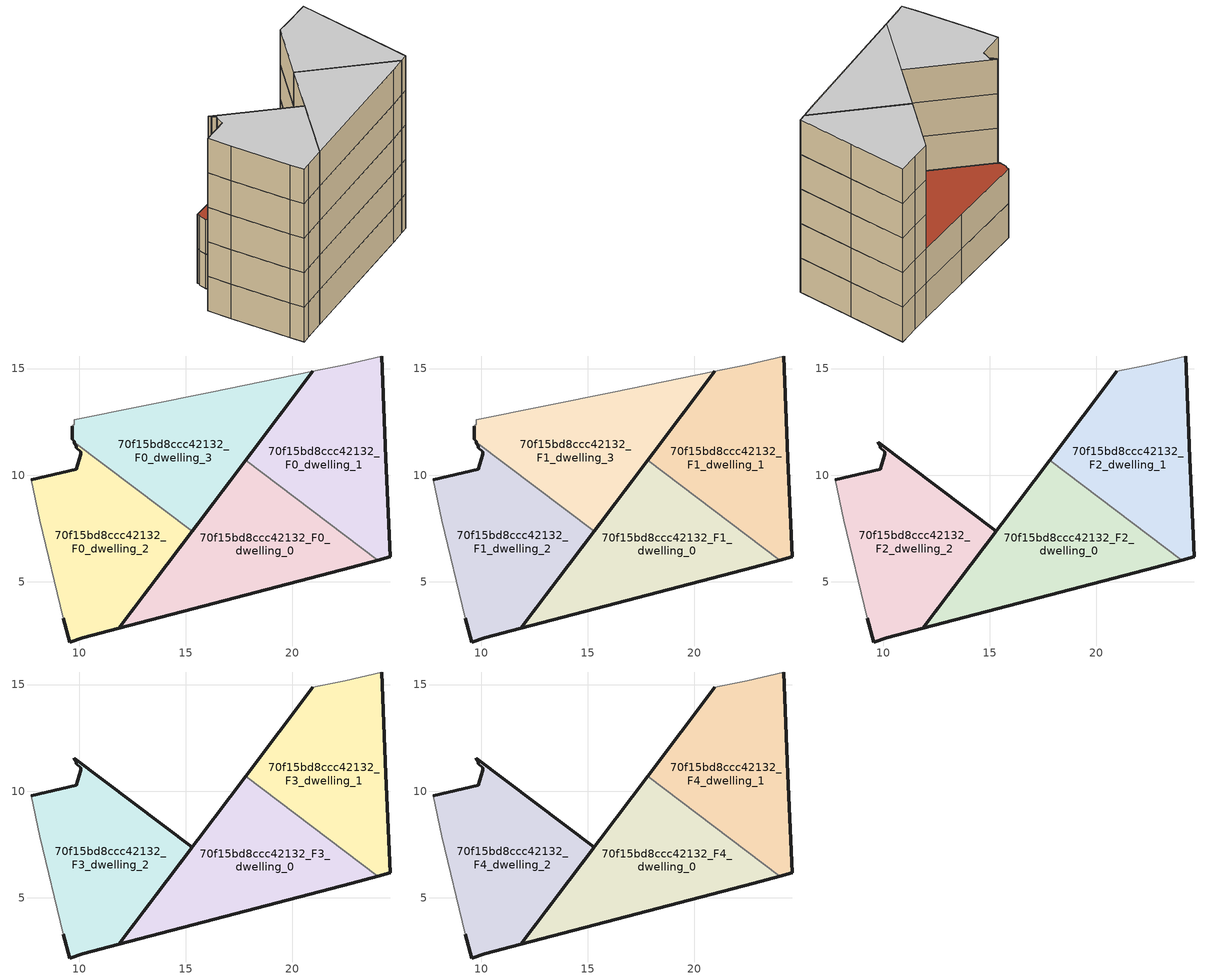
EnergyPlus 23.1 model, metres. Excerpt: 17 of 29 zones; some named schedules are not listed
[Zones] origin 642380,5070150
70f15bd8ccc42132_F0_dwelling_0
 floor ground (EU_floor_Construction): 22.78,5.68 24,6.02 17.81,10.69 11.86,2.82 z0
 wall outside (EU_wall_Construction): 24,6.02 22.78,5.68 11.86,2.82 17.81,10.69 z0:3
 wall to 70f15bd8ccc42132_F0_dwelling_1 (EU_wall_Construction): 17.81,10.69 24,6.02 z0:3
70f15bd8ccc42132_F0_dwelling_1
 floor ground (EU_floor_Construction): 24.58,6.18 24.38,10.78 24.18,15.59 22.48,15.19 20.96,14.87 17.81,10.69 24,6.02 z0
 wall outside (EU_wall_Construction): 17.81,10.69 20.96,14.87 / 24.18,15.59 24.38,10.78 24.58,6.18 24,6.02 z0:3
 wall adiabatic (EU_wall_Construction): 20.96,14.87 22.48,15.19 24.18,15.59 z0:3
70f15bd8ccc42132_F0_dwelling_2
 floor ground (EU_floor_Construction): 11.86,2.82 15.3,7.38 9.77,11.55 9.77,11.49 9.87,11.39 9.87,11.29 10.07,11.09 10.07,10.99 9.87,10.29 7.77,9.79 8.17,7.88 9.27,3.28 9.57,2.18 10.17,2.38 z0
 wall outside (EU_wall_Construction): 7.77,9.79 9.87,10.29 10.07,10.99 10.07,11.09 9.87,11.29 9.87,11.39 9.77,11.49 9.77,11.55 / 15.3,7.38 11.86,2.82 10.17,2.38 9.57,2.18 9.27,3.28 z0:3
 wall adiabatic (EU_wall_Construction): 9.27,3.28 8.17,7.88 7.77,9.79 z0:3
 wall to 70f15bd8ccc42132_F0_dwelling_3 (EU_wall_Construction): 9.77,11.55 15.3,7.38 z0:3
70f15bd8ccc42132_F0_dwelling_3
 floor ground (EU_floor_Construction): 15.3,7.38 20.96,14.87 16.18,13.89 9.77,12.59 9.77,12.39 9.67,12.29 9.67,11.69 9.77,11.59 9.77,11.55 z0
 wall outside (EU_wall_Construction): 20.96,14.87 15.3,7.38 / 9.77,11.55 9.77,11.59 9.67,11.69 9.67,12.29 z0:3
 wall adiabatic (EU_wall_Construction): 9.67,12.29 9.77,12.39 9.77,12.59 16.18,13.89 20.96,14.87 z0:3
70f15bd8ccc42132_F1_dwelling_0
 floor to 70f15bd8ccc42132_F0_dwelling_0 (EU_floor_Construction): 22.78,5.68 24,6.02 17.81,10.69 11.86,2.82 z3
 wall outside (EU_wall_Construction): 24,6.02 22.78,5.68 11.86,2.82 17.81,10.69 z3:6
 wall to 70f15bd8ccc42132_F1_dwelling_1 (EU_wall_Construction): 17.81,10.69 24,6.02 z3:6
70f15bd8ccc42132_F1_dwelling_1
 floor to 70f15bd8ccc42132_F0_dwelling_1 (EU_floor_Construction): 24.58,6.18 24.38,10.78 24.18,15.59 22.48,15.19 20.96,14.87 17.81,10.69 24,6.02 z3
 wall outside (EU_wall_Construction): 17.81,10.69 20.96,14.87 / 24.18,15.59 24.38,10.78 24.58,6.18 24,6.02 z3:6
 wall adiabatic (EU_wall_Construction): 20.96,14.87 22.48,15.19 24.18,15.59 z3:6
70f15bd8ccc42132_F1_dwelling_2
 floor to 70f15bd8ccc42132_F0_dwelling_2 (EU_floor_Construction): 11.86,2.82 15.3,7.38 9.77,11.55 9.77,11.49 9.87,11.39 9.87,11.29 10.07,11.09 10.07,10.99 9.87,10.29 7.77,9.79 8.17,7.88 9.27,3.28 9.57,2.18 10.17,2.38 z3
 wall outside (EU_wall_Construction): 7.77,9.79 9.87,10.29 10.07,10.99 10.07,11.09 9.87,11.29 9.87,11.39 9.77,11.49 9.77,11.55 / 15.3,7.38 11.86,2.82 10.17,2.38 9.57,2.18 9.27,3.28 z3:6
 wall adiabatic (EU_wall_Construction): 9.27,3.28 8.17,7.88 7.77,9.79 z3:6
 wall to 70f15bd8ccc42132_F1_dwelling_3 (EU_wall_Construction): 9.77,11.55 15.3,7.38 z3:6
70f15bd8ccc42132_F1_dwelling_3
 floor to 70f15bd8ccc42132_F0_dwelling_3 (EU_floor_Construction): 15.3,7.38 20.96,14.87 16.18,13.89 9.77,12.59 9.77,12.39 9.67,12.29 9.67,11.69 9.77,11.59 9.77,11.55 z3
 wall outside (EU_wall_Construction): 20.96,14.87 15.3,7.38 / 9.77,11.55 9.77,11.59 9.67,11.69 9.67,12.29 z3:6
 wall adiabatic (EU_wall_Construction): 9.67,12.29 9.77,12.39 9.77,12.59 16.18,13.89 20.96,14.87 z3:6
 roof outside (EU_roof_Construction): 20.96,14.87 15.3,7.38 9.77,11.55 9.77,11.59 9.67,11.69 9.67,12.29 9.77,12.39 9.77,12.59 16.18,13.89 z6
70f15bd8ccc42132_F2_dwelling_0
 floor to 70f15bd8ccc42132_F1_dwelling_0 (EU_floor_Construction): 22.78,5.68 24,6.02 17.81,10.69 11.86,2.82 z6
 wall outside (EU_wall_Construction): 24,6.02 22.78,5.68 11.86,2.82 17.81,10.69 z6:9
 wall to 70f15bd8ccc42132_F2_dwelling_1 (EU_wall_Construction): 17.81,10.69 24,6.02 z6:9
70f15bd8ccc42132_F2_dwelling_1
 floor to 70f15bd8ccc42132_F1_dwelling_1 (EU_floor_Construction): 24.58,6.18 24.38,10.78 24.18,15.59 22.48,15.19 20.96,14.87 17.81,10.69 24,6.02 z6
 wall outside (EU_wall_Construction): 17.81,10.69 20.96,14.87 / 24.18,15.59 24.38,10.78 24.58,6.18 24,6.02 z6:9
 wall adiabatic (EU_wall_Construction): 20.96,14.87 22.48,15.19 24.18,15.59 z6:9
70f15bd8ccc42132_F2_dwelling_2
 floor to 70f15bd8ccc42132_F1_dwelling_2 (EU_floor_Construction): 11.86,2.82 15.3,7.38 9.77,11.55 9.77,11.49 9.87,11.39 9.87,11.29 10.07,11.09 10.07,10.99 9.87,10.29 7.77,9.79 8.17,7.88 9.27,3.28 9.57,2.18 10.17,2.38 z6
 wall outside (EU_wall_Construction): 7.77,9.79 9.87,10.29 10.07,10.99 10.07,11.09 9.87,11.29 9.87,11.39 9.77,11.49 9.77,11.55 15.3,7.38 11.86,2.82 10.17,2.38 9.57,2.18 9.27,3.28 z6:9
 wall adiabatic (EU_wall_Construction): 9.27,3.28 8.17,7.88 7.77,9.79 z6:9
70f15bd8ccc42132_F3_dwelling_0
 floor to 70f15bd8ccc42132_F2_dwelling_0 (EU_floor_Construction): 22.78,5.68 24,6.02 17.81,10.69 11.86,2.82 z9
 wall outside (EU_wall_Construction): 24,6.02 22.78,5.68 11.86,2.82 17.81,10.69 z9:12
 wall to 70f15bd8ccc42132_F3_dwelling_1 (EU_wall_Construction): 17.81,10.69 24,6.02 z9:12
70f15bd8ccc42132_F3_dwelling_1
 floor to 70f15bd8ccc42132_F2_dwelling_1 (EU_floor_Construction): 24.58,6.18 24.38,10.78 24.18,15.59 22.48,15.19 20.96,14.87 17.81,10.69 24,6.02 z9
 wall outside (EU_wall_Construction): 17.81,10.69 20.96,14.87 / 24.18,15.59 24.38,10.78 24.58,6.18 24,6.02 z9:12
 wall adiabatic (EU_wall_Construction): 20.96,14.87 22.48,15.19 24.18,15.59 z9:12
70f15bd8ccc42132_F3_dwelling_2
 floor to 70f15bd8ccc42132_F2_dwelling_2 (EU_floor_Construction): 11.86,2.82 15.3,7.38 9.77,11.55 9.77,11.49 9.87,11.39 9.87,11.29 10.07,11.09 10.07,10.99 9.87,10.29 7.77,9.79 8.17,7.88 9.27,3.28 9.57,2.18 10.17,2.38 z9
 wall outside (EU_wall_Construction): 7.77,9.79 9.87,10.29 10.07,10.99 10.07,11.09 9.87,11.29 9.87,11.39 9.77,11.49 9.77,11.55 15.3,7.38 11.86,2.82 10.17,2.38 9.57,2.18 9.27,3.28 z9:12
 wall adiabatic (EU_wall_Construction): 9.27,3.28 8.17,7.88 7.77,9.79 z9:12
70f15bd8ccc42132_F4_dwelling_0
 floor to 70f15bd8ccc42132_F3_dwelling_0 (EU_floor_Construction): 22.78,5.68 24,6.02 17.81,10.69 11.86,2.82 z12
 wall outside (EU_wall_Construction): 24,6.02 22.78,5.68 11.86,2.82 17.81,10.69 z12:15
 wall to 70f15bd8ccc42132_F4_dwelling_1 (EU_wall_Construction): 17.81,10.69 24,6.02 z12:15
 ceiling to 70f15bd8ccc42132_F5_dwelling_0 (EU_floor_Construction): 24,6.02 22.78,5.68 11.86,2.82 17.81,10.69 z15
70f15bd8ccc42132_F4_dwelling_1
 floor to 70f15bd8ccc42132_F3_dwelling_1 (EU_floor_Construction): 24.58,6.18 24.38,10.78 24.18,15.59 22.48,15.19 20.96,14.87 17.81,10.69 24,6.02 z12
 wall outside (EU_wall_Construction): 17.81,10.69 20.96,14.87 / 24.18,15.59 24.38,10.78 24.58,6.18 24,6.02 z12:15
 wall adiabatic (EU_wall_Construction): 20.96,14.87 22.48,15.19 24.18,15.59 z12:15
 ceiling to 70f15bd8ccc42132_F5_dwelling_1 (EU_floor_Construction): 24.18,15.59 24.38,10.78 24.58,6.18 24,6.02 17.81,10.69 20.96,14.87 22.48,15.19 z15
70f15bd8ccc42132_F4_dwelling_2
 floor to 70f15bd8ccc42132_F3_dwelling_2 (EU_floor_Construction): 11.86,2.82 15.3,7.38 9.77,11.55 9.77,11.49 9.87,11.39 9.87,11.29 10.07,11.09 10.07,10.99 9.87,10.29 7.77,9.79 8.17,7.88 9.27,3.28 9.57,2.18 10.17,2.38 z12
 wall outside (EU_wall_Construction): 7.77,9.79 9.87,10.29 10.07,10.99 10.07,11.09 9.87,11.29 9.87,11.39 9.77,11.49 9.77,11.55 15.3,7.38 11.86,2.82 10.17,2.38 9.57,2.18 9.27,3.28 z12:15
 wall adiabatic (EU_wall_Construction): 9.27,3.28 8.17,7.88 7.77,9.79 z12:15
 ceiling to 70f15bd8ccc42132_F5_dwelling_2 (EU_floor_Construction): 15.3,7.38 11.86,2.82 10.17,2.38 9.57,2.18 9.27,3.28 8.17,7.88 7.77,9.79 9.87,10.29 10.07,10.99 10.07,11.09 9.87,11.29 9.87,11.39 9.77,11.49 9.77,11.55 z15
[Building]
EU S2 Campaign: North Axis=0; Terrain=City; Solar Distribution=FullExterior
[Site:Location]
Lyon-Bron: Latitude=45.75; Longitude=5; Time Zone=1; Elevation=198
[SizingPeriod:WeatherFileDays]
AnnualSizingPeriod: Begin Month=1; Begin Day of Month=1; End Month=12; End Day of Month=31; Day of Week for Start Day=Monday; Use Weather File Daylight Saving Period=No; Use Weather File Rain and Snow Indicators=No
[MATERIAL]
EU_InternalMass_Material: Roughness=MediumRough; Thickness=0.1; Conductivity=1; Density=1800; Specific Heat=900; Thermal Absorptance=0.9; Solar Absorptance=0.7; Visible Absorptance=0.7
[MATERIAL:NOMASS] Roughness=MediumRough; Thermal Absorptance=0.9; Solar Absorptance=0.7; Visible Absorptance=0.7
Name | Thermal Resistance
EU_wall_NoMass | 0.776494
EU_roof_NoMass | 0.486893
EU_floor_NoMass | 0.421597
[CONSTRUCTION]
EU_wall_Construction: EU_wall_NoMass
EU_roof_Construction: EU_roof_NoMass
EU_floor_Construction: EU_floor_NoMass
EU_InternalMass_Construction: EU_InternalMass_Material
[ZONE] Type=1; Multiplier=1; Ceiling Height=autocalculate; Floor Area=autocalculate; Part of Total Floor Area=Yes
Name | Volume
70f15bd8ccc42132_F0_dwelling_0; 70f15bd8ccc42132_F1_dwelling_0; 70f15bd8ccc42132_F2_dwelling_0; 70f15bd8ccc42132_F3_dwelling_0; 70f15bd8ccc42132_F4_dwelling_0; 70f15bd8ccc42132_F0_dwelling_1; 70f15bd8ccc42132_F1_dwelling_1; 70f15bd8ccc42132_F2_dwelling_1; 70f15bd8ccc42132_F3_dwelling_1; 70f15bd8ccc42132_F4_dwelling_1 | 115.107
70f15bd8ccc42132_F0_dwelling_2; 70f15bd8ccc42132_F1_dwelling_2; 70f15bd8ccc42132_F2_dwelling_2; 70f15bd8ccc42132_F3_dwelling_2; 70f15bd8ccc42132_F4_dwelling_2 | 115.108
70f15bd8ccc42132_F0_dwelling_3; 70f15bd8ccc42132_F1_dwelling_3 | 115.104
[INTERNALMASS] Construction=EU_InternalMass_Construction
Name | Zone or ZoneList | Surface Area
70f15bd8ccc42132_F0_dwelling_0_EU_InternalMass | 70f15bd8ccc42132_F0_dwelling_0 | 38.3693
70f15bd8ccc42132_F0_dwelling_1_EU_InternalMass | 70f15bd8ccc42132_F0_dwelling_1 | 38.3688
70f15bd8ccc42132_F0_dwelling_2_EU_InternalMass | 70f15bd8ccc42132_F0_dwelling_2 | 38.3693
70f15bd8ccc42132_F0_dwelling_3_EU_InternalMass | 70f15bd8ccc42132_F0_dwelling_3 | 38.3681
70f15bd8ccc42132_F1_dwelling_0_EU_InternalMass | 70f15bd8ccc42132_F1_dwelling_0 | 38.3693
70f15bd8ccc42132_F1_dwelling_1_EU_InternalMass | 70f15bd8ccc42132_F1_dwelling_1 | 38.3688
70f15bd8ccc42132_F1_dwelling_2_EU_InternalMass | 70f15bd8ccc42132_F1_dwelling_2 | 38.3693
70f15bd8ccc42132_F1_dwelling_3_EU_InternalMass | 70f15bd8ccc42132_F1_dwelling_3 | 38.3681
70f15bd8ccc42132_F2_dwelling_0_EU_InternalMass | 70f15bd8ccc42132_F2_dwelling_0 | 51.1561
70f15bd8ccc42132_F2_dwelling_1_EU_InternalMass | 70f15bd8ccc42132_F2_dwelling_1 | 51.1556
70f15bd8ccc42132_F2_dwelling_2_EU_InternalMass | 70f15bd8ccc42132_F2_dwelling_2 | 51.1575
70f15bd8ccc42132_F3_dwelling_0_EU_InternalMass | 70f15bd8ccc42132_F3_dwelling_0 | 51.1561
70f15bd8ccc42132_F3_dwelling_1_EU_InternalMass | 70f15bd8ccc42132_F3_dwelling_1 | 51.1556
70f15bd8ccc42132_F3_dwelling_2_EU_InternalMass | 70f15bd8ccc42132_F3_dwelling_2 | 51.1575
70f15bd8ccc42132_F4_dwelling_0_EU_InternalMass | 70f15bd8ccc42132_F4_dwelling_0 | 51.1561
70f15bd8ccc42132_F4_dwelling_1_EU_InternalMass | 70f15bd8ccc42132_F4_dwelling_1 | 51.1556
70f15bd8ccc42132_F4_dwelling_2_EU_InternalMass | 70f15bd8ccc42132_F4_dwelling_2 | 51.1575
[OTHEREQUIPMENT] Fuel Type=Electricity; Design Level Calculation Method=Watts/Area; Power per Zone Floor Area=1; Fraction Latent=0; Fraction Radiant=0; Fraction Lost=0; Carbon Dioxide Generation Rate=0; EndUse Subcategory=EU_Step8_InternalGains
Name | Zone or ZoneList or Space or SpaceList | Schedule
EU_Step8_InternalGain_70f15bd8ccc42132_F0_dwelling_0_f000 | 70f15bd8ccc42132_F0_dwelling_0 | EU_Step8_GainSchedule_70f15bd8ccc42132_F0_dwelling_0_f000
EU_Step8_InternalGain_70f15bd8ccc42132_F0_dwelling_1_f000 | 70f15bd8ccc42132_F0_dwelling_1 | EU_Step8_GainSchedule_70f15bd8ccc42132_F0_dwelling_1_f000
EU_Step8_InternalGain_70f15bd8ccc42132_F0_dwelling_2_f000 | 70f15bd8ccc42132_F0_dwelling_2 | EU_Step8_GainSchedule_70f15bd8ccc42132_F0_dwelling_2_f000
EU_Step8_InternalGain_70f15bd8ccc42132_F0_dwelling_3_f000 | 70f15bd8ccc42132_F0_dwelling_3 | EU_Step8_GainSchedule_70f15bd8ccc42132_F0_dwelling_3_f000
EU_Step8_InternalGain_70f15bd8ccc42132_F1_dwelling_0_f000 | 70f15bd8ccc42132_F1_dwelling_0 | EU_Step8_GainSchedule_70f15bd8ccc42132_F1_dwelling_0_f000
EU_Step8_InternalGain_70f15bd8ccc42132_F1_dwelling_1_f000 | 70f15bd8ccc42132_F1_dwelling_1 | EU_Step8_GainSchedule_70f15bd8ccc42132_F1_dwelling_1_f000
EU_Step8_InternalGain_70f15bd8ccc42132_F1_dwelling_2_f000 | 70f15bd8ccc42132_F1_dwelling_2 | EU_Step8_GainSchedule_70f15bd8ccc42132_F1_dwelling_2_f000
EU_Step8_InternalGain_70f15bd8ccc42132_F1_dwelling_3_f000 | 70f15bd8ccc42132_F1_dwelling_3 | EU_Step8_GainSchedule_70f15bd8ccc42132_F1_dwelling_3_f000
EU_Step8_InternalGain_70f15bd8ccc42132_F2_dwelling_0_f000 | 70f15bd8ccc42132_F2_dwelling_0 | EU_Step8_GainSchedule_70f15bd8ccc42132_F2_dwelling_0_f000
EU_Step8_InternalGain_70f15bd8ccc42132_F2_dwelling_1_f000 | 70f15bd8ccc42132_F2_dwelling_1 | EU_Step8_GainSchedule_70f15bd8ccc42132_F2_dwelling_1_f000
EU_Step8_InternalGain_70f15bd8ccc42132_F2_dwelling_2_f000 | 70f15bd8ccc42132_F2_dwelling_2 | EU_Step8_GainSchedule_70f15bd8ccc42132_F2_dwelling_2_f000
EU_Step8_InternalGain_70f15bd8ccc42132_F3_dwelling_0_f000 | 70f15bd8ccc42132_F3_dwelling_0 | EU_Step8_GainSchedule_70f15bd8ccc42132_F3_dwelling_0_f000
EU_Step8_InternalGain_70f15bd8ccc42132_F3_dwelling_1_f000 | 70f15bd8ccc42132_F3_dwelling_1 | EU_Step8_GainSchedule_70f15bd8ccc42132_F3_dwelling_1_f000
EU_Step8_InternalGain_70f15bd8ccc42132_F3_dwelling_2_f000 | 70f15bd8ccc42132_F3_dwelling_2 | EU_Step8_GainSchedule_70f15bd8ccc42132_F3_dwelling_2_f000
EU_Step8_InternalGain_70f15bd8ccc42132_F4_dwelling_0_f000 | 70f15bd8ccc42132_F4_dwelling_0 | EU_Step8_GainSchedule_70f15bd8ccc42132_F4_dwelling_0_f000
EU_Step8_InternalGain_70f15bd8ccc42132_F4_dwelling_1_f000 | 70f15bd8ccc42132_F4_dwelling_1 | EU_Step8_GainSchedule_70f15bd8ccc42132_F4_dwelling_1_f000
EU_Step8_InternalGain_70f15bd8ccc42132_F4_dwelling_2_f000 | 70f15bd8ccc42132_F4_dwelling_2 | EU_Step8_GainSchedule_70f15bd8ccc42132_F4_dwelling_2_f000
[ZONEVENTILATION:DESIGNFLOWRATE] Schedule=EU_AlwaysOn; Design Flow Rate Calculation Method=AirChanges/Hour; Air Changes per Hour=0.693814; Ventilation Type=Natural; Fan Pressure Rise=0; Fan Total Efficiency=1; Constant Term Coefficient=1; Temperature Term Coefficient=0; Velocity Term Coefficient=0; Velocity Squared Term Coefficient=0; Minimum Indoor Temperature=-100; Maximum Indoor Temperature=100; Delta Temperature=-100; Minimum Outdoor Temperature=-100; Maximum Outdoor Temperature=100; Maximum Wind Speed=40
Name | Zone or ZoneList or Space or SpaceList
EU_ConstantAir_70f15bd8ccc42132_F0_dwelling_0 | 70f15bd8ccc42132_F0_dwelling_0
EU_ConstantAir_70f15bd8ccc42132_F0_dwelling_1 | 70f15bd8ccc42132_F0_dwelling_1
EU_ConstantAir_70f15bd8ccc42132_F0_dwelling_2 | 70f15bd8ccc42132_F0_dwelling_2
EU_ConstantAir_70f15bd8ccc42132_F0_dwelling_3 | 70f15bd8ccc42132_F0_dwelling_3
EU_ConstantAir_70f15bd8ccc42132_F1_dwelling_0 | 70f15bd8ccc42132_F1_dwelling_0
EU_ConstantAir_70f15bd8ccc42132_F1_dwelling_1 | 70f15bd8ccc42132_F1_dwelling_1
EU_ConstantAir_70f15bd8ccc42132_F1_dwelling_2 | 70f15bd8ccc42132_F1_dwelling_2
EU_ConstantAir_70f15bd8ccc42132_F1_dwelling_3 | 70f15bd8ccc42132_F1_dwelling_3
EU_ConstantAir_70f15bd8ccc42132_F2_dwelling_0 | 70f15bd8ccc42132_F2_dwelling_0
EU_ConstantAir_70f15bd8ccc42132_F2_dwelling_1 | 70f15bd8ccc42132_F2_dwelling_1
EU_ConstantAir_70f15bd8ccc42132_F2_dwelling_2 | 70f15bd8ccc42132_F2_dwelling_2
EU_ConstantAir_70f15bd8ccc42132_F3_dwelling_0 | 70f15bd8ccc42132_F3_dwelling_0
EU_ConstantAir_70f15bd8ccc42132_F3_dwelling_1 | 70f15bd8ccc42132_F3_dwelling_1
EU_ConstantAir_70f15bd8ccc42132_F3_dwelling_2 | 70f15bd8ccc42132_F3_dwelling_2
EU_ConstantAir_70f15bd8ccc42132_F4_dwelling_0 | 70f15bd8ccc42132_F4_dwelling_0
EU_ConstantAir_70f15bd8ccc42132_F4_dwelling_1 | 70f15bd8ccc42132_F4_dwelling_1
EU_ConstantAir_70f15bd8ccc42132_F4_dwelling_2 | 70f15bd8ccc42132_F4_dwelling_2
[HVACTEMPLATE:THERMOSTAT] Constant Heating Setpoint=20; Constant Cooling Setpoint=50
EU_HeatOnly_70f15bd8ccc42132_F0_dwelling_0; EU_HeatOnly_70f15bd8ccc42132_F0_dwelling_1; EU_HeatOnly_70f15bd8ccc42132_F0_dwelling_2; EU_HeatOnly_70f15bd8ccc42132_F0_dwelling_3; EU_HeatOnly_70f15bd8ccc42132_F1_dwelling_0; EU_HeatOnly_70f15bd8ccc42132_F1_dwelling_1; EU_HeatOnly_70f15bd8ccc42132_F1_dwelling_2; EU_HeatOnly_70f15bd8ccc42132_F1_dwelling_3; EU_HeatOnly_70f15bd8ccc42132_F2_dwelling_0; EU_HeatOnly_70f15bd8ccc42132_F2_dwelling_1; EU_HeatOnly_70f15bd8ccc42132_F2_dwelling_2; EU_HeatOnly_70f15bd8ccc42132_F3_dwelling_0; EU_HeatOnly_70f15bd8ccc42132_F3_dwelling_1; EU_HeatOnly_70f15bd8ccc42132_F3_dwelling_2; EU_HeatOnly_70f15bd8ccc42132_F4_dwelling_0; EU_HeatOnly_70f15bd8ccc42132_F4_dwelling_1; EU_HeatOnly_70f15bd8ccc42132_F4_dwelling_2; EU_HeatOnly_70f15bd8ccc42132_F5_dwelling_0; EU_HeatOnly_70f15bd8ccc42132_F5_dwelling_1; EU_HeatOnly_70f15bd8ccc42132_F5_dwelling_2; EU_HeatOnly_70f15bd8ccc42132_F6_dwelling_0; EU_HeatOnly_70f15bd8ccc42132_F6_dwelling_1; EU_HeatOnly_70f15bd8ccc42132_F6_dwelling_2; EU_HeatOnly_70f15bd8ccc42132_F7_dwelling_0; EU_HeatOnly_70f15bd8ccc42132_F7_dwelling_1; EU_HeatOnly_70f15bd8ccc42132_F7_dwelling_2; EU_HeatOnly_70f15bd8ccc42132_F8_dwelling_0; EU_HeatOnly_70f15bd8ccc42132_F8_dwelling_1; EU_HeatOnly_70f15bd8ccc42132_F8_dwelling_2
[HVACTEMPLATE:ZONE:IDEALLOADSAIRSYSTEM] System Availability Schedule=EU_AlwaysOn; Maximum Heating Supply Air Temperature=50; Minimum Cooling Supply Air Temperature=13; Maximum Heating Supply Air Humidity Ratio=0.0156; Minimum Cooling Supply Air Humidity Ratio=0.0077; Heating Limit=NoLimit; Cooling Limit=NoLimit; Heating Availability Schedule=EU_AlwaysOn; Cooling Availability Schedule=EU_CoolingOff; Dehumidification Control Type=ConstantSensibleHeatRatio; Cooling Sensible Heat Ratio=0.7; Dehumidification Setpoint=60; Humidification Control Type=None; Humidification Setpoint=30; Outdoor Air Method=None; Outdoor Air Flow Rate per Person=0.00944; Outdoor Air Flow Rate per Zone Floor Area=0; Outdoor Air Flow Rate per Zone=0; Demand Controlled Ventilation Type=None; Outdoor Air Economizer Type=NoEconomizer; Heat Recovery Type=None; Sensible Heat Recovery Effectiveness=0.7; Latent Heat Recovery Effectiveness=0.65
Name | Template Thermostat
70f15bd8ccc42132_F0_dwelling_0 | EU_HeatOnly_70f15bd8ccc42132_F0_dwelling_0
70f15bd8ccc42132_F0_dwelling_1 | EU_HeatOnly_70f15bd8ccc42132_F0_dwelling_1
70f15bd8ccc42132_F0_dwelling_2 | EU_HeatOnly_70f15bd8ccc42132_F0_dwelling_2
70f15bd8ccc42132_F0_dwelling_3 | EU_HeatOnly_70f15bd8ccc42132_F0_dwelling_3
70f15bd8ccc42132_F1_dwelling_0 | EU_HeatOnly_70f15bd8ccc42132_F1_dwelling_0
70f15bd8ccc42132_F1_dwelling_1 | EU_HeatOnly_70f15bd8ccc42132_F1_dwelling_1
70f15bd8ccc42132_F1_dwelling_2 | EU_HeatOnly_70f15bd8ccc42132_F1_dwelling_2
